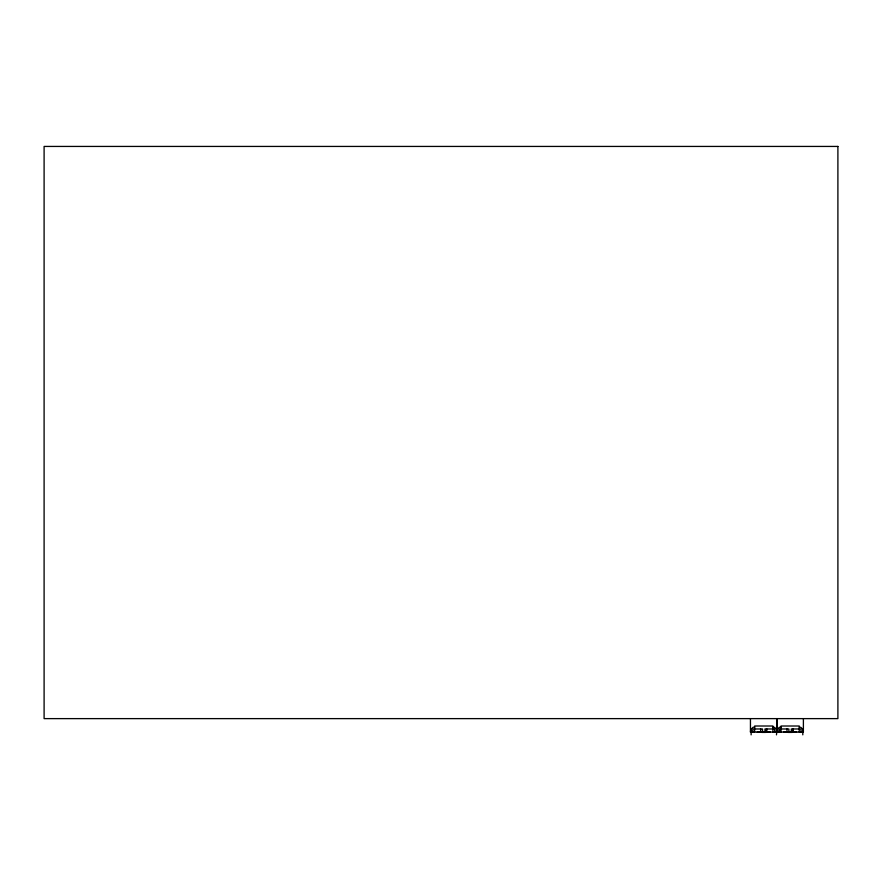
<?xml version="1.0" encoding="UTF-8"?>
<svg xmlns="http://www.w3.org/2000/svg" width="882" height="882" viewBox="0 0 882 882"><rect width="100%" height="100%" fill="white"/><g stroke="black" fill="none" stroke-linecap="round" stroke-linejoin="round"><path stroke-width="1.32" d="M750.461 731.112L751.817 731.112M778.156 731.112C774.032 730.252 777.527 731.928 776.458 734.849M802.124 731.189L802.973 731.189M750.45 731.884L752.269 731.884M762.544 731.884L764.959 731.884M775.234 731.884L777.042 731.884M778.608 731.884L777.659 731.553M788.883 731.884L791.297 731.884M801.573 731.884L802.521 731.884M777.042 732.06L750.45 732.06L750.45 718.621M777.836 732.06L802.355 732.06M802.411 728.94L801.11 727.562A3.12 3.12 0 0 0 799.312 727.165M803.392 718.621L803.392 732.06M802.796 731.189L802.796 734.849M800.966 732.06L800.966 728.973L791.297 728.973L791.297 732.06M799.246 728.168L799.246 726.007L781.033 726.007L781.033 728.168M799.246 728.973L799.246 732.06M793.205 728.973L793.205 732.06M792.51 729.337L792.51 732.06M788.883 732.06L788.883 728.973L779.214 728.973L779.214 732.06M786.987 728.973L786.987 732.06M780.945 728.973L780.945 732.06M780.427 729.337L780.427 732.06M777.042 718.621L777.042 729.381M776.799 718.621L776.799 729.381M774.628 732.06L774.628 728.973L764.959 728.973L764.959 732.06M772.897 728.168L772.897 726.007L754.694 726.007L754.694 728.168M772.897 728.973L772.897 732.06M766.855 728.973L766.855 732.06M766.171 729.337L766.171 732.06M762.544 732.06L762.544 728.973L752.875 728.973L752.875 732.06M760.637 728.973L760.637 732.06M754.595 728.973L754.595 732.06M751.133 731.189L751.133 734.849M796.655 732.06A59.447 59.447 0 0 1 783.536 732.06M802.411 728.94A3.561 3.561 0 0 1 802.796 730.825M780.967 727.088A3.12 3.12 0 0 0 779.159 727.496L777.858 728.863A3.561 3.561 0 0 0 777.472 730.263M770.306 732.06A59.447 59.447 0 0 1 757.186 732.06M772.974 727.165A3.12 3.12 0 0 1 774.771 727.573L776.072 728.94A3.561 3.561 0 0 1 776.458 730.825M754.617 727.088A3.12 3.12 0 0 0 752.82 727.496L751.519 728.863A3.561 3.561 0 0 0 751.133 730.748M837.9 146.434L44.1 146.434L44.1 718.621L837.9 718.621L837.9 146.434"/></g></svg>
